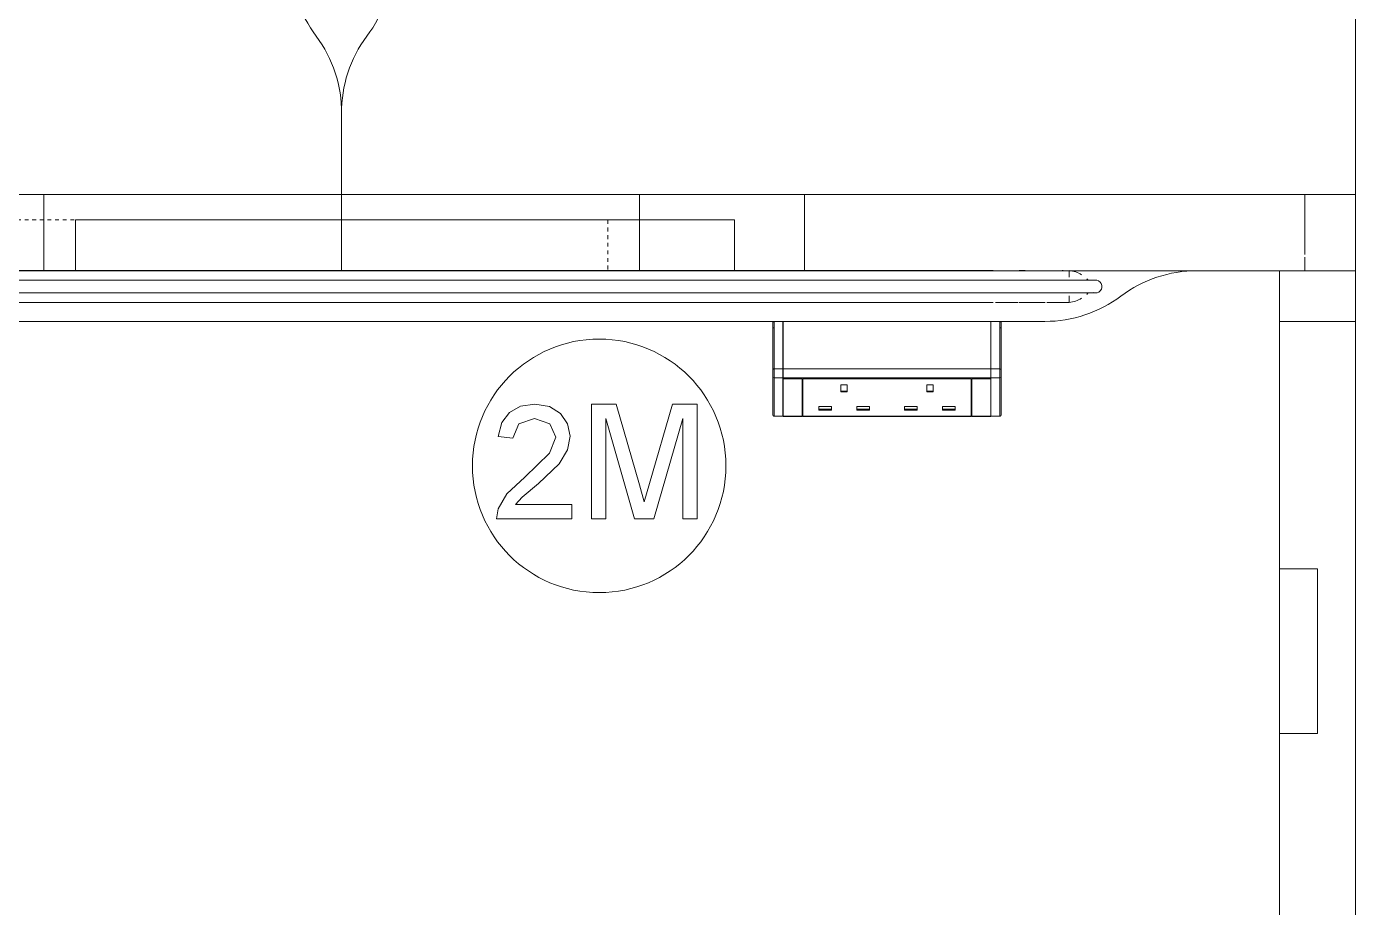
# Model space of a CAD drawing. Header units: millimetres. Extents: x 79795 to 317870, y -36033 to 97293.
# Drawn here: x 186052 to 187101, y 30507 to 31202 of the extents above; entities that cross this region are included whole.
import ezdxf

# ---------------------------------------------------------------- set-up
doc = ezdxf.new("R2010")
doc.units = ezdxf.units.MM
doc.header["$MEASUREMENT"] = 0
doc.linetypes.add('Dash', pattern=[6, 3, -3])
doc.layers.add('I-FURN', color=8, linetype='CONTINUOUS', lineweight=9)
doc.layers.add('I-FURN-HDLN', color=8, linetype='Dash', lineweight=9)

msp = doc.modelspace()

# ---------------------------------------------------------------- linework, layer by layer
at = {"layer": 'I-FURN'}
for p, q in [((187100.9, 31009.3), (187100.9, 32609.3)), ((187100.9, 32609.3), (187100.9, 31009.3)), ((186300.9, 31009.4), (186300.9, 31133.2)), ((186300.9, 31133.2), (186300.9, 31009.4)), ((186300.9, 31133.2), (186300.9, 31009.4)), ((186300.9, 31009.4), (186300.9, 31133.2)), ((187060.9, 31069.3), (185540.9, 31069.3)), ((185935.9, 31069.3), (186065.9, 31069.3)), ((186065.9, 31069.3), (186535.9, 31069.3)), ((186065.9, 31009.4), (186065.9, 31069.3)), ((186065.9, 31009.4), (186065.9, 31069.3)), ((186535.9, 31069.3), (186666.3, 31069.3)), ((186535.9, 31009.4), (186535.9, 31069.3)), ((186535.9, 31009.4), (186535.9, 31069.3)), ((186666.3, 31069.3), (187100.9, 31069.3)), ((186666.3, 31009.4), (186666.3, 31069.3)), ((186666.3, 31009.4), (186666.3, 31069.3)), ((187100.9, 31069.3), (187060.9, 31069.3)), ((187060.9, 31022.2), (187060.9, 31069.3)), ((187060.9, 31022.2), (187060.9, 31069.3)), ((187100.9, 31009.3), (187100.9, 31069.3)), ((187100.9, 31009.3), (187100.9, 31069.3)), ((186090.9, 31049.3), (186090.9, 31009.4)), ((186610.9, 31049.3), (186090.9, 31049.3)), ((186610.9, 31009.4), (186610.9, 31049.3)), ((187060.9, 31009.3), (187060.9, 31019.9)), ((187060.9, 31009.3), (187060.9, 31019.9)), ((186300.9, 31009.3), (185757.7, 31009.3)), ((185757.7, 31009.3), (186857.4, 31009.3)), ((185776.8, 31009.4), (186815, 31009.4)), ((186065.9, 31009.3), (185935.9, 31009.3)), ((186535.9, 31009.3), (186065.9, 31009.3)), ((186090.9, 31009.3), (186610.9, 31009.3)), ((186857.4, 31009.3), (186300.9, 31009.3)), ((186666.3, 31009.3), (186535.9, 31009.3)), ((186857.4, 31009.3), (186666.3, 31009.3)), ((186817, 31009.3), (186834.7, 31009.3)), ((186835.5, 31009.4), (186840.4, 31009.4)), ((186841.7, 31009.3), (186855.5, 31009.3)), ((186857.4, 31009.3), (186875, 31009.3)), ((186875, 31009.3), (186857.4, 31009.3)), ((186875, 31009.3), (186857.4, 31009.3)), ((186857.4, 31009.3), (186875, 31009.3)), ((186869.4, 31009.4), (186870.4, 31009.4)), ((186875, 31009.3), (186975.9, 31009.3)), ((186975.9, 31009.3), (186875, 31009.3)), ((186875, 31009.3), (187100.9, 31009.3)), ((186975.9, 31009.3), (186875, 31009.3)), ((186875, 31004.1), (186875, 31009.3)), ((186975.9, 31009.3), (187040.9, 31009.3)), ((187100.9, 31009.3), (186975.9, 31009.3)), ((187100.9, 31009.3), (186975.9, 31009.3)), ((187100.9, 31009.3), (186975.9, 31009.3)), ((186975.9, 31009.3), (187100.9, 31009.3)), ((187040.9, 31009.3), (187060.9, 31009.3)), ((187040.9, 30774.3), (187040.9, 31009.3)), ((187040.9, 31009.3), (187040.9, 30969.3)), ((187040.9, 31009.3), (187100.9, 31009.3)), ((187040.9, 31009.3), (187100.9, 31009.3)), ((187060.9, 31009.3), (187100.9, 31009.3)), ((187100.9, 31009.3), (187100.9, 30209.3)), ((187100.9, 30969.3), (187100.9, 31009.3)), ((187100.9, 30209.3), (187100.9, 31009.3)), ((187100.9, 31009.3), (187100.9, 30209.3)), ((186815, 31001.8), (185776.8, 31001.8)), ((186815.9, 31001.8), (186815, 31001.8)), ((186819.1, 31001.8), (186815.9, 31001.8)), ((186822.3, 31001.8), (186819.1, 31001.8)), ((186825.5, 31001.8), (186822.3, 31001.8)), ((186828.7, 31001.8), (186825.5, 31001.8)), ((186831.9, 31001.8), (186828.7, 31001.8)), ((186835.1, 31001.8), (186831.9, 31001.8)), ((186838.2, 31001.8), (186835.1, 31001.8)), ((186841.3, 31001.8), (186838.2, 31001.8)), ((186844.3, 31001.8), (186841.3, 31001.8)), ((186847.3, 31001.8), (186844.3, 31001.8)), ((186850.2, 31001.8), (186847.3, 31001.8)), ((186853.1, 31001.8), (186850.2, 31001.8)), ((186856, 31001.8), (186853.1, 31001.8)), ((186858.7, 31001.8), (186856, 31001.8)), ((186861.4, 31001.8), (186858.7, 31001.8)), ((186864, 31001.8), (186861.4, 31001.8)), ((186866.5, 31001.8), (186864, 31001.8)), ((186869, 31001.8), (186866.5, 31001.8)), ((186871.4, 31001.8), (186869, 31001.8)), ((186873.6, 31001.8), (186871.4, 31001.8)), ((186875.8, 31001.8), (186873.6, 31001.8)), ((186877.9, 31001.8), (186875.8, 31001.8)), ((186879.9, 31001.8), (186877.9, 31001.8)), ((186881.8, 31001.8), (186879.9, 31001.8)), ((186883.5, 31001.8), (186881.8, 31001.8)), ((186885.2, 31001.8), (186883.5, 31001.8)), ((186886.8, 31001.8), (186885.2, 31001.8)), ((186888.2, 31001.8), (186886.8, 31001.8)), ((186889.5, 31001.8), (186888.2, 31001.8)), ((186890.7, 31001.8), (186889.5, 31001.8)), ((186891.8, 31001.8), (186890.7, 31001.8)), ((186892.8, 31001.8), (186891.8, 31001.8)), ((186893.6, 31001.8), (186892.8, 31001.8)), ((186894.3, 31001.8), (186893.6, 31001.8)), ((186894.9, 31001.8), (186894.3, 31001.8)), ((186895.3, 31001.8), (186894.9, 31001.8)), ((186895.6, 31001.8), (186895.3, 31001.8)), ((186895.8, 31001.8), (186895.6, 31001.8)), ((186895.9, 31001.8), (186895.8, 31001.8)), ((185776.8, 30991.8), (186815, 30991.8)), ((186815, 30984.3), (185776.8, 30984.3)), ((186815, 30991.8), (186818.2, 30991.8)), ((186834.7, 30984.3), (186817, 30984.3)), ((186818.2, 30991.8), (186821.5, 30991.8)), ((186821.5, 30991.8), (186824.7, 30991.8)), ((186824.7, 30991.8), (186827.9, 30991.8)), ((186827.9, 30991.8), (186831.1, 30991.8)), ((186831.1, 30991.8), (186834.2, 30991.8)), ((186834.2, 30991.8), (186837.4, 30991.8)), ((186840.4, 30984.3), (186835.5, 30984.3)), ((186837.4, 30991.8), (186840.4, 30991.8)), ((186856.1, 30984.3), (186840.2, 30984.3)), ((186840.4, 30991.8), (186843.5, 30991.8)), ((186843.5, 30991.8), (186846.5, 30991.8)), ((186846.5, 30991.8), (186849.5, 30991.8)), ((186849.5, 30991.8), (186852.4, 30991.8)), ((186852.4, 30991.8), (186855.2, 30991.8)), ((186855.2, 30991.8), (186858, 30991.8)), ((186875, 30984.3), (186857.4, 30984.3)), ((186858, 30991.8), (186860.7, 30991.8)), ((186860.7, 30991.8), (186863.3, 30991.8)), ((186863.3, 30991.8), (186865.9, 30991.8)), ((186865.9, 30991.8), (186868.3, 30991.8)), ((186868.3, 30991.8), (186870.7, 30991.8)), ((186870.4, 30984.3), (186869.4, 30984.3)), ((186870.7, 30991.8), (186873, 30991.8)), ((186873, 30991.8), (186875.2, 30991.8)), ((186875, 30984.3), (186875, 30989.6)), ((186875.2, 30991.8), (186877.4, 30991.8)), ((186877.4, 30991.8), (186879.4, 30991.8)), ((186879.4, 30991.8), (186881.3, 30991.8)), ((186881.3, 30991.8), (186883.1, 30991.8)), ((186883.1, 30991.8), (186884.8, 30991.8)), ((186884.8, 30991.8), (186886.4, 30991.8)), ((186886.4, 30991.8), (186887.8, 30991.8)), ((186887.8, 30991.8), (186889.2, 30991.8)), ((186889.2, 30991.8), (186890.4, 30991.8)), ((186890.4, 30991.8), (186891.5, 30991.8)), ((186891.5, 30991.8), (186892.5, 30991.8)), ((186892.5, 30991.8), (186893.4, 30991.8)), ((186893.4, 30991.8), (186894.1, 30991.8)), ((186894.1, 30991.8), (186894.7, 30991.8)), ((186894.7, 30991.8), (186895.2, 30991.8)), ((186895.2, 30991.8), (186895.6, 30991.8)), ((186895.6, 30991.8), (186895.8, 30991.8)), ((186895.8, 30991.8), (186895.9, 30991.8)), ((186895.9, 30991.8), (186895.9, 30991.8)), ((186642.2, 30969.3), (185745.9, 30969.3)), ((185745.9, 30969.3), (186642.2, 30969.3)), ((186641.2, 30964.3), (186641.2, 30968.3)), ((186641.2, 30968.3), (186641.2, 30931.3)), ((186641.2, 30964.3), (186642.2, 30964.3)), ((186641.2, 30925.8), (186641.2, 30964.3)), ((186649.2, 30969.3), (186642.2, 30969.3)), ((186642.2, 30931.9), (186642.2, 30969.3)), ((186642.2, 30969.3), (186649.2, 30969.3)), ((186649.2, 30931.9), (186649.2, 30969.3)), ((186813.2, 30969.3), (186649.3, 30969.3)), ((186649.3, 30969.3), (186813.2, 30969.3)), ((186649.3, 30969.3), (186649.3, 30931.9)), ((186813.2, 30931.9), (186813.2, 30969.3)), ((186820.3, 30969.3), (186813.3, 30969.3)), ((186820.3, 30969.3), (186813.3, 30969.3)), ((186813.3, 30969.3), (186813.3, 30931.9)), ((186855.9, 30969.3), (186820.3, 30969.3)), ((186820.3, 30969.3), (186855.9, 30969.3)), ((186820.3, 30969.3), (186820.3, 30931.9)), ((186820.3, 30964.3), (186821.3, 30964.3)), ((186821.3, 30968.3), (186821.3, 30968.3)), ((186821.3, 30931.3), (186821.3, 30968.3)), ((186821.3, 30968.3), (186821.3, 30964.3)), ((186821.3, 30964.3), (186821.3, 30925.8)), ((187040.9, 30969.3), (187040.9, 30249.3)), ((187040.9, 30969.3), (187100.9, 30969.3)), ((187040.9, 30969.3), (187100.9, 30969.3)), ((187100.9, 30249.3), (187100.9, 30969.3)), ((186642.2, 30924.9), (186642.2, 30931.9)), ((186642.2, 30931.9), (186649.2, 30931.9)), ((186649.2, 30924.9), (186649.2, 30931.9)), ((186649.3, 30931.9), (186813.2, 30931.9)), ((186649.3, 30931.9), (186649.3, 30924.9)), ((186813.2, 30924.9), (186813.2, 30931.9)), ((186820.3, 30931.9), (186813.3, 30931.9)), ((186813.3, 30931.9), (186813.3, 30924.9)), ((186820.3, 30931.9), (186820.3, 30924.9)), ((186641.2, 30931.3), (186641.2, 30925.8)), ((186641.2, 30925.8), (186641.2, 30895.5)), ((186641.2, 30925.8), (186641.2, 30895.5)), ((186642.2, 30894.7), (186642.2, 30924.9)), ((186642.2, 30924.9), (186649.2, 30924.9)), ((186649.2, 30894.7), (186649.2, 30924.9)), ((186649.3, 30924.9), (186813.2, 30924.9)), ((186649.3, 30924.3), (186649.3, 30924.9)), ((186664.3, 30924.3), (186649.3, 30924.3)), ((186649.3, 30924.1), (186664.3, 30924.1)), ((186649.3, 30894.3), (186649.3, 30924.1)), ((186664.3, 30924.1), (186664.3, 30894.3)), ((186797.8, 30924.3), (186664.8, 30924.3)), ((186664.8, 30924.1), (186797.8, 30924.1)), ((186664.8, 30894.3), (186664.8, 30924.1)), ((186797.8, 30894.3), (186797.8, 30924.1)), ((186813.2, 30924.3), (186798.3, 30924.3)), ((186798.3, 30924.1), (186813.3, 30924.1)), ((186798.3, 30894.3), (186798.3, 30924.1)), ((186813.2, 30924.9), (186813.2, 30924.3)), ((186813.3, 30924.1), (186813.3, 30926.6)), ((186820.3, 30924.9), (186813.3, 30924.9)), ((186813.3, 30924.9), (186813.3, 30894.7)), ((186813.3, 30924.1), (186813.3, 30894.3)), ((186820.3, 30924.9), (186820.3, 30894.7)), ((186821.3, 30925.8), (186821.3, 30931.3)), ((186821.3, 30895.5), (186821.3, 30925.8)), ((186821.3, 30895.5), (186821.3, 30925.8)), ((186699.9, 30919.4), (186694.9, 30919.4)), ((186694.9, 30919.4), (186694.9, 30913.7)), ((186694.9, 30914.4), (186699.9, 30914.4)), ((186694.9, 30913.7), (186699.9, 30913.7)), ((186699.9, 30913.7), (186699.9, 30919.4)), ((186762.7, 30913.7), (186762.7, 30919.4)), ((186762.7, 30919.4), (186767.7, 30919.4)), ((186762.7, 30914.4), (186767.7, 30914.4)), ((186762.7, 30913.7), (186767.7, 30913.7)), ((186767.7, 30913.7), (186767.7, 30919.4)), ((186442.1, 30902.4), (186433.3, 30897.5)), ((186453.5, 30904), (186442.1, 30902.4)), ((186464.9, 30902.2), (186453.5, 30904)), ((186473.7, 30896.7), (186464.9, 30902.2)), ((186517.6, 30904), (186498.1, 30904)), ((186498.1, 30904), (186498.1, 30813.6)), ((186536.1, 30840.3), (186517.6, 30904)), ((186562, 30904), (186543.8, 30841.4)), ((186581.5, 30904), (186562, 30904)), ((186581.5, 30813.6), (186581.5, 30904)), ((186677.4, 30899.3), (186677.4, 30902.2)), ((186677.4, 30902.2), (186687.4, 30902.2)), ((186687.4, 30899.3), (186687.4, 30902.2)), ((186707.4, 30899.3), (186707.4, 30902.2)), ((186707.4, 30902.2), (186717.4, 30902.2)), ((186717.4, 30899.3), (186717.4, 30902.2)), ((186745.2, 30899.3), (186745.2, 30902.2)), ((186745.2, 30902.2), (186755.2, 30902.2)), ((186755.2, 30899.3), (186755.2, 30902.2)), ((186775.2, 30899.3), (186775.2, 30902.2)), ((186775.2, 30902.2), (186785.2, 30902.2)), ((186785.2, 30899.3), (186785.2, 30902.2)), ((186433.3, 30897.5), (186427.4, 30889.5)), ((186440.7, 30888.6), (186453.2, 30892.7)), ((186453.2, 30892.7), (186465.3, 30888.5)), ((186479.3, 30888.6), (186473.7, 30896.7)), ((186509.4, 30813.6), (186509.4, 30892.7)), ((186509.4, 30892.7), (186532.1, 30813.6)), ((186547.4, 30813.6), (186570.2, 30892.7)), ((186570.2, 30892.7), (186570.2, 30813.6)), ((186641.5, 30894.8), (186641.4, 30894.9)), ((186642.2, 30894.5), (186642.2, 30894.7)), ((186642.2, 30894.7), (186649.2, 30894.7)), ((186642.2, 30894.5), (186649.2, 30894.5)), ((186642.2, 30894.5), (186649.2, 30894.5)), ((186649.2, 30894.5), (186642.2, 30894.5)), ((186649.2, 30894.5), (186649.2, 30894.7)), ((186649.3, 30894.5), (186813.2, 30894.5)), ((186664.3, 30894.3), (186649.3, 30894.3)), ((186664.8, 30894.7), (186664.3, 30894.7)), ((186797.8, 30894.3), (186664.8, 30894.3)), ((186677.4, 30900.1), (186687.4, 30900.1)), ((186677.4, 30899.3), (186687.4, 30899.3)), ((186707.4, 30900.1), (186717.4, 30900.1)), ((186707.4, 30899.3), (186717.4, 30899.3)), ((186745.2, 30900.1), (186755.2, 30900.1)), ((186745.2, 30899.3), (186755.2, 30899.3)), ((186775.2, 30900.1), (186785.2, 30900.1)), ((186775.2, 30899.3), (186785.2, 30899.3)), ((186798.3, 30894.7), (186797.8, 30894.7)), ((186813.3, 30894.3), (186798.3, 30894.3)), ((186820.3, 30894.7), (186813.3, 30894.7)), ((186813.3, 30894.7), (186813.3, 30894.5)), ((186813.3, 30894.5), (186820.3, 30894.5)), ((186813.3, 30894.5), (186820.3, 30894.5)), ((186813.3, 30894.5), (186820.3, 30894.5)), ((186820.3, 30894.7), (186820.3, 30894.5)), ((186821.1, 30894.9), (186821.1, 30894.8)), ((186427.4, 30889.5), (186424.6, 30878.6)), ((186436, 30877.1), (186440.7, 30888.6)), ((186465.3, 30888.5), (186469.9, 30878.1)), ((186481.2, 30878.8), (186479.3, 30888.6)), ((186424.6, 30878.6), (186436, 30877.1)), ((186469.9, 30878.1), (186465, 30865.3)), ((186479.1, 30868.1), (186481.2, 30878.8)), ((186465, 30865.3), (186445.5, 30846.5)), ((186472.5, 30857), (186479.1, 30868.1)), ((186456.3, 30841.5), (186472.5, 30857)), ((186445.5, 30846.5), (186431.3, 30833.4)), ((186443.3, 30830.6), (186456.3, 30841.5)), ((186539.8, 30826.9), (186536.1, 30840.3)), ((186543.8, 30841.4), (186539.8, 30826.9)), ((186431.3, 30833.4), (186424.5, 30821.4)), ((186438.2, 30824.9), (186443.3, 30830.6)), ((186424.5, 30821.4), (186423.2, 30813.6)), ((186482.6, 30824.9), (186438.2, 30824.9)), ((186482.6, 30813.6), (186482.6, 30824.9)), ((186423.2, 30813.6), (186482.6, 30813.6)), ((186498.1, 30813.6), (186509.4, 30813.6)), ((186532.1, 30813.6), (186547.4, 30813.6)), ((186570.2, 30813.6), (186581.5, 30813.6)), ((187040.9, 30644.3), (187040.9, 30774.3)), ((187040.9, 30774.3), (187070.9, 30774.3)), ((187040.9, 30774.3), (187070.9, 30774.3)), ((187070.9, 30774.3), (187070.9, 30644.3)), ((187070.9, 30644.3), (187070.9, 30774.3)), ((187040.9, 30209.3), (187040.9, 30644.3)), ((187070.9, 30644.3), (187040.9, 30644.3)), ((187040.9, 30644.3), (187070.9, 30644.3))]:
    msp.add_line(p, q, dxfattribs=at)
at = {"layer": 'I-FURN', "flags": 128}
for points in [[(186641.2, 30968.3), (186641.2, 30968.4), (186641.2, 30968.4), (186641.2, 30968.5), (186641.2, 30968.5), (186641.2, 30968.5), (186641.2, 30968.6), (186641.2, 30968.6), (186641.3, 30968.7), (186641.3, 30968.7), (186641.3, 30968.7), (186641.3, 30968.8), (186641.3, 30968.8), (186641.3, 30968.8), (186641.4, 30968.9), (186641.4, 30968.9), (186641.4, 30968.9), (186641.4, 30969), (186641.5, 30969), (186641.5, 30969), (186641.5, 30969.1), (186641.5, 30969.1), (186641.6, 30969.1), (186641.6, 30969.1), (186641.6, 30969.2), (186641.7, 30969.2), (186641.7, 30969.2), (186641.7, 30969.2), (186641.8, 30969.2), (186641.8, 30969.3), (186641.8, 30969.3), (186641.9, 30969.3), (186641.9, 30969.3), (186642, 30969.3), (186642, 30969.3), (186642, 30969.3), (186642.1, 30969.3), (186642.1, 30969.3), (186642.2, 30969.3), (186642.2, 30969.3), (186642.2, 30969.3)], [(186641.2, 30964.3), (186641.2, 30964.5), (186641.2, 30964.7), (186641.2, 30964.8), (186641.2, 30965), (186641.2, 30965.1), (186641.2, 30965.3), (186641.2, 30965.4), (186641.2, 30965.6), (186641.2, 30965.7), (186641.2, 30965.9), (186641.2, 30966), (186641.2, 30966.2), (186641.2, 30966.3), (186641.2, 30966.5), (186641.2, 30966.6), (186641.2, 30966.7), (186641.2, 30966.9), (186641.2, 30967), (186641.2, 30967.1), (186641.2, 30967.2), (186641.2, 30967.3), (186641.2, 30967.4), (186641.2, 30967.5), (186641.2, 30967.6), (186641.2, 30967.7), (186641.2, 30967.8), (186641.2, 30967.9), (186641.2, 30967.9), (186641.2, 30968), (186641.2, 30968.1), (186641.2, 30968.1), (186641.2, 30968.2), (186641.2, 30968.2), (186641.2, 30968.2), (186641.2, 30968.3), (186641.2, 30968.3), (186641.2, 30968.3), (186641.2, 30968.3), (186641.2, 30968.3)], [(186641.2, 30968.3), (186641.2, 30968.3), (186641.2, 30968.3)], [(186641.2, 30968.3), (186641.2, 30968.1), (186641.2, 30967.6), (186641.2, 30967.1), (186641.2, 30966.4), (186641.2, 30965.6), (186641.2, 30964.6), (186641.2, 30963.6), (186641.2, 30962.4), (186641.2, 30961), (186641.2, 30959.6), (186641.2, 30958), (186641.2, 30956.3), (186641.2, 30954.5), (186641.2, 30952.5), (186641.2, 30950.5), (186641.2, 30948.3), (186641.2, 30946.1), (186641.2, 30943.7), (186641.2, 30941.3), (186641.2, 30938.7), (186641.2, 30936.1), (186641.2, 30933.3), (186641.2, 30931.3)], [(186820.3, 30969.3), (186820.4, 30969.3), (186820.4, 30969.3), (186820.4, 30969.3), (186820.5, 30969.3), (186820.5, 30969.3), (186820.6, 30969.3), (186820.6, 30969.3), (186820.6, 30969.3), (186820.7, 30969.3), (186820.7, 30969.3), (186820.8, 30969.2), (186820.8, 30969.2), (186820.8, 30969.2), (186820.9, 30969.2), (186820.9, 30969.2), (186820.9, 30969.1), (186821, 30969.1), (186821, 30969.1), (186821, 30969.1), (186821, 30969), (186821.1, 30969), (186821.1, 30969), (186821.1, 30968.9), (186821.1, 30968.9), (186821.2, 30968.9), (186821.2, 30968.8), (186821.2, 30968.8), (186821.2, 30968.8), (186821.2, 30968.7), (186821.3, 30968.7), (186821.3, 30968.7), (186821.3, 30968.6), (186821.3, 30968.6), (186821.3, 30968.5), (186821.3, 30968.5), (186821.3, 30968.5), (186821.3, 30968.4), (186821.3, 30968.4), (186821.3, 30968.3), (186821.3, 30968.3)], [(186821.3, 30931.3), (186821.3, 30934.1), (186821.3, 30936.8), (186821.3, 30939.4), (186821.3, 30941.9), (186821.3, 30944.3), (186821.3, 30946.7), (186821.3, 30948.9), (186821.3, 30951), (186821.3, 30953), (186821.3, 30954.9), (186821.3, 30956.7), (186821.3, 30958.4), (186821.3, 30960), (186821.3, 30961.4), (186821.3, 30962.7), (186821.3, 30963.9), (186821.3, 30964.9), (186821.3, 30965.8), (186821.3, 30966.6), (186821.3, 30967.2), (186821.3, 30967.8), (186821.3, 30968.1), (186821.3, 30968.3)], [(186821.3, 30968.3), (186821.3, 30968.3), (186821.3, 30968.3), (186821.3, 30968.3), (186821.3, 30968.3), (186821.3, 30968.3), (186821.3, 30968.2), (186821.3, 30968.2), (186821.3, 30968.1), (186821.3, 30968.1), (186821.3, 30968), (186821.3, 30968), (186821.3, 30967.9), (186821.3, 30967.8), (186821.3, 30967.7), (186821.3, 30967.6), (186821.3, 30967.5), (186821.3, 30967.4), (186821.3, 30967.3), (186821.3, 30967.2), (186821.3, 30967.1), (186821.3, 30967), (186821.3, 30966.9), (186821.3, 30966.8), (186821.3, 30966.6), (186821.3, 30966.5), (186821.3, 30966.4), (186821.3, 30966.2), (186821.3, 30966.1), (186821.3, 30965.9), (186821.3, 30965.8), (186821.3, 30965.6), (186821.3, 30965.5), (186821.3, 30965.3), (186821.3, 30965.2), (186821.3, 30965), (186821.3, 30964.9), (186821.3, 30964.7), (186821.3, 30964.5), (186821.3, 30964.4), (186821.3, 30964.3)], [(186641.2, 30931.3), (186641.2, 30931.2), (186641.2, 30931), (186641.2, 30930.9), (186641.2, 30930.7), (186641.2, 30930.6), (186641.2, 30930.5), (186641.2, 30930.3), (186641.2, 30930.2), (186641.2, 30930), (186641.2, 30929.8), (186641.2, 30929.7), (186641.2, 30929.5), (186641.2, 30929.4), (186641.2, 30929.2), (186641.2, 30929), (186641.2, 30928.9), (186641.2, 30928.7), (186641.2, 30928.6), (186641.2, 30928.4), (186641.2, 30928.3), (186641.2, 30928.1), (186641.2, 30927.9), (186641.2, 30927.8), (186641.2, 30927.6), (186641.2, 30927.5), (186641.2, 30927.3), (186641.2, 30927.2), (186641.2, 30927.1), (186641.2, 30926.9), (186641.2, 30926.8), (186641.2, 30926.7), (186641.2, 30926.5), (186641.2, 30926.4), (186641.2, 30926.3), (186641.2, 30926.2), (186641.2, 30926.1), (186641.2, 30926), (186641.2, 30925.9), (186641.2, 30925.8)], [(186821.3, 30925.8), (186821.3, 30925.9), (186821.3, 30926), (186821.3, 30926.1), (186821.3, 30926.2), (186821.3, 30926.3), (186821.3, 30926.4), (186821.3, 30926.5), (186821.3, 30926.7), (186821.3, 30926.8), (186821.3, 30926.9), (186821.3, 30927.1), (186821.3, 30927.2), (186821.3, 30927.3), (186821.3, 30927.5), (186821.3, 30927.6), (186821.3, 30927.8), (186821.3, 30927.9), (186821.3, 30928.1), (186821.3, 30928.3), (186821.3, 30928.4), (186821.3, 30928.6), (186821.3, 30928.7), (186821.3, 30928.9), (186821.3, 30929), (186821.3, 30929.2), (186821.3, 30929.4), (186821.3, 30929.5), (186821.3, 30929.7), (186821.3, 30929.8), (186821.3, 30930), (186821.3, 30930.2), (186821.3, 30930.3), (186821.3, 30930.5), (186821.3, 30930.6), (186821.3, 30930.7), (186821.3, 30930.9), (186821.3, 30931), (186821.3, 30931.2), (186821.3, 30931.3)], [(186642.2, 30894.5), (186642.2, 30894.5), (186642.1, 30894.5), (186642.1, 30894.5), (186642, 30894.5), (186642, 30894.5), (186642, 30894.5), (186641.9, 30894.5), (186641.9, 30894.5), (186641.9, 30894.6), (186641.8, 30894.6), (186641.8, 30894.6), (186641.7, 30894.6), (186641.7, 30894.6)], [(186820.8, 30894.6), (186820.8, 30894.6), (186820.8, 30894.6), (186820.7, 30894.6), (186820.7, 30894.6), (186820.7, 30894.5), (186820.6, 30894.5), (186820.6, 30894.5), (186820.5, 30894.5), (186820.5, 30894.5), (186820.5, 30894.5), (186820.4, 30894.5), (186820.4, 30894.5), (186820.3, 30894.5), (186820.3, 30894.5)]]:
    msp.add_lwpolyline(points, dxfattribs=at)
at = {"layer": 'I-FURN'}
for centre, radius, start, end in [((186360.9, 31254.3), 100, 180, 216.8699), ((186360.9, 31254.3), 100, 180, 216.8699), ((186240.9, 31254.3), 100, 323.1301, 0), ((186240.9, 31254.3), 100, 323.1301, 0), ((186200.9, 31134.3), 100, 359.3744, 36.8699), ((186200.9, 31134.3), 100, 359.3744, 36.8699), ((186400.9, 31134.3), 100, 143.1301, 180.6256), ((186400.9, 31134.3), 100, 143.1301, 180.6256), ((186872.7, 30985.9), 23.6, 59.1436, 83.9972), ((186975.9, 30909.3), 100, 90, 126.8699), ((186975.9, 30909.3), 100, 90, 126.8699), ((186883, 30996.8), 8.51, 35.5405, 46.5486), ((186895.9, 30996.8), 5, 248.1748, 96.9152), ((186855.9, 31069.3), 100, 270, 306.8699), ((186855.9, 31069.3), 100, 270, 306.8699), ((186872.7, 31007.8), 23.6, 275.6664, 300.8564), ((186883, 30996.8), 8.51, 313.4514, 324.4595), ((186504.2, 30855.4), 100, 0, 180), ((186504.2, 30855.4), 100, 180, 0)]:
    msp.add_arc(centre, radius, start, end, dxfattribs=at)
for centre, major_axis, ratio, start_param, end_param in [((186642.2, 30968.3), (1, 0), 0.998113, 1.570796, 3.141593), ((186820.3, 30968.3), (1, 0), 0.998113, 0, 1.570796), ((186642.2, 30931.3), (1, 0), 0.56467, 1.570796, 3.141593), ((186820.3, 30931.3), (1, 0), 0.56467, 0, 1.570796), ((186642.2, 30925.8), (1, 0), 0.819152, 3.141593, 4.712389), ((186820.3, 30925.8), (1, 0), 0.819152, 4.712389, 6.283185), ((186642.2, 30895.5), (-1, 0), 0.819152, 0, 1.570796), ((186820.3, 30895.5), (1, 0), 0.819152, 4.712389, 6.283185)]:
    msp.add_ellipse(centre, major_axis=major_axis, ratio=ratio, start_param=start_param, end_param=end_param, dxfattribs=at)
at = {"layer": 'I-FURN-HDLN'}
for p, q in [((185990.9, 31049.3), (186510.9, 31049.3)), ((186510.9, 31049.3), (186510.9, 31009.4)), ((186510.9, 31009.3), (185990.9, 31009.3))]:
    msp.add_line(p, q, dxfattribs=at)

doc.saveas('drawing.dxf')
